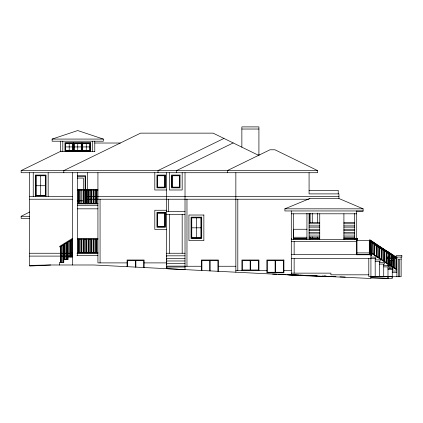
<?xml version="1.0" encoding="UTF-8"?>
<svg xmlns="http://www.w3.org/2000/svg" width="423" height="423" viewBox="0 0 423 423"><rect width="100%" height="100%" fill="white"/><g stroke="black" fill="none" stroke-linecap="round" stroke-linejoin="round"><path stroke-width="0.63" d="M168.671 211.516L168.671 199.228M387.986 276.605L387.986 278.493L392.253 278.493L392.253 269.456M293.472 213.8L293.43 239.392L293.43 238.725L306.939 238.725M370.305 241.089L370.062 241.464L396.986 259.04M72.523 239.159L59.918 247.037L59.543 246.435L72.317 238.45L72.582 239.159M29.679 218.421L21.15 218.421L21.15 216.29L29.679 212.023M227.32 172.721L227.32 170.591L269.974 149.784L274.95 149.784L317.604 170.591L317.604 172.721L21.15 172.721L21.15 170.591L61.182 151.064M223.941 138.427L158.001 170.591L158.001 172.721M233.184 142.937L176.486 170.591L176.486 172.721M356.705 211.172L363.103 211.172L363.103 208.825L338.934 198.514L309.874 198.514L308.393 199.228L87.619 199.228M363.103 210.955L284.896 210.955L284.896 208.825L309.874 198.514M52.129 139.077L77.721 130.548L103.318 139.077L103.318 141.208L52.129 141.208L52.129 139.077L103.318 139.077M29.679 265.411L50.654 264.988M241.861 129.031L258.918 129.031M94.731 143.022L120.322 143.022M65.65 146.924L72.756 146.924M74.178 146.924L81.29 146.924M82.712 146.924L89.819 146.924M60.658 151.318L94.784 151.318M259.31 154.987L257.887 154.987L213.102 133.139L140.584 133.139L63.804 170.591L63.804 172.721M21.15 170.591L317.604 170.591M77.451 175.767L85.668 175.767L85.668 203.828M77.404 176.301L85.134 176.301L85.134 203.828M77.219 178.078L83.357 178.078L83.357 200.825L77.219 200.825M36.082 185.718L45.319 185.718M77.314 189.361L97.93 189.361M166.535 189.985L154.802 189.985L154.802 172.721M77.314 190.075L97.93 190.075M309.076 190.339L338.22 190.339L338.22 193.893M29.679 196.383L72.338 196.383M87.619 196.383L338.934 196.383M29.679 199.228L72.338 199.228M77.314 203.579L97.93 203.579M77.314 203.849L97.93 203.849M77.314 205.271L97.93 205.271M77.314 208.825L97.93 208.825M284.896 208.825L363.103 208.825M166.535 210.252L154.802 210.252L154.802 229.446L166.535 229.446M166.535 211.516L185.02 211.516M291.294 213.8L356.705 213.8M166.535 214.361L185.02 214.361M21.15 216.29L29.679 216.29M309.076 222.509L319.74 222.509M343.91 222.509L354.574 222.509M309.076 223.751L319.74 223.751M343.91 223.751L354.574 223.751M309.076 225.887L319.74 225.887M343.91 225.887L354.574 225.887M309.076 227.13L319.74 227.13M343.91 227.13L354.574 227.13M191.772 227.817L201.015 227.817M306.939 229.261L293.446 229.261L293.446 237.261L306.939 237.261M309.076 229.261L319.74 229.261M343.91 229.261L354.574 229.261M309.076 230.509L319.74 230.509M343.91 230.509L354.574 230.509M309.076 232.639L319.74 232.639M343.91 232.639L354.574 232.639M309.076 233.882L319.74 233.882M343.91 233.882L354.574 233.882M309.076 236.018L319.74 236.018M343.91 236.018L354.574 236.018M309.076 237.261L319.74 237.261M343.91 237.261L354.574 237.261M77.314 238.445L97.93 238.445M309.076 238.725L319.74 238.725M343.91 238.725L354.574 238.725M356.705 238.725L357.419 238.725L357.419 239.392L291.294 239.392M354.574 238.826L357.419 238.826M291.294 238.879L291.659 238.879L291.659 239.392M293.43 238.858L306.939 238.858M309.076 238.858L319.74 238.858M343.91 238.858L357.419 238.858M77.314 239.159L97.93 239.159M369.327 239.926L370.305 239.926L370.305 254.768M356.705 240.639L370.305 240.639L396.874 257.988M291.294 241.528L356.705 241.528M72.317 252.668L72.338 255.566M77.314 252.663L97.93 252.663M77.314 252.933L97.93 252.933M356.705 252.901L369.327 252.901M29.679 253.255L72.338 253.255M76.928 253.255L97.93 253.255M166.535 253.255L185.02 253.255M291.294 254.323L371.637 254.323L371.637 255.746L370.923 255.746M356.705 254.768L371.637 254.768M76.928 255.566L97.93 255.566M166.535 255.82L185.02 255.82M29.679 256.1L72.338 256.1M166.535 256.713L166.889 256.713M72.338 256.988L68.071 256.988L68.071 259.653L63.804 259.653L63.804 262.318L59.543 262.318L59.543 264.988M370.923 257.11L375.899 257.11L375.899 258.527L291.294 258.59M166.535 258.432L185.02 258.432M400.607 259.193L401.141 259.193M166.535 259.331L166.889 259.331M375.19 259.891L380.166 259.891L380.166 261.314L375.19 261.314M391.719 260.616L392.253 260.616M166.535 260.97L185.02 260.97M166.535 261.869L166.889 261.869M379.457 262.678L384.433 262.678L384.433 264.1L379.457 264.1M127.08 262.894L97.93 262.894L97.93 172.721M144.143 262.894L166.535 262.894M166.535 263.55L185.02 263.55M166.535 264.444L166.889 264.444M383.719 265.464L388.7 265.464L388.7 266.887L383.719 266.887M166.535 266.125L185.02 266.125M185.02 266.257L201.369 266.257M218.432 266.257L235.849 266.257M166.535 267.024L185.02 267.024M391.719 267.008L392.253 267.008M387.986 268.245L392.962 268.245L392.962 269.668L387.986 269.668M185.02 172.721L185.02 269.62L166.535 268.679L166.535 172.721M235.849 270.524L266.839 270.524M283.902 270.524L291.294 270.524M392.253 271.032L396.874 271.032M392.253 272.454L396.874 272.454M291.294 273.142L330.913 273.142L330.913 274.818L368.793 274.818M285.964 274.516L281.348 274.305M288.565 274.892L291.294 274.892L291.294 210.955M392.253 276.605L368.793 276.605L368.793 258.59M370.923 276.716L401.141 276.716L401.141 257.062M391.719 277.07L392.253 277.07M335.365 276.705L313.343 276.145L93.906 264.988L51.009 264.988L29.679 266.051L29.679 172.721M339.97 276.848L345.231 277.012M370.886 277.821L387.986 278.36L370.923 277.768M285.9 274.633L281.348 274.464L285.964 274.686M289.152 274.749L298.908 275.103M300.208 275.151L308.018 275.436M311.92 275.574L317.012 275.759M324.182 276.023L326.033 276.087M287.28 274.733L308.378 275.5M310.456 275.574L317.028 275.812M322.183 276.002L326.228 276.145M333.953 276.425L335.915 276.499M272.592 274.072L276.97 274.268M278.223 274.326L282.495 274.516M291.294 274.818L370.923 278.493L370.923 254.323M370.305 240.227L396.874 257.591M370.305 240.507L374.101 242.982M375.724 244.045L377.892 245.462M378.976 246.17L384.401 249.707M385.485 250.416L387.653 251.833M388.737 252.542L396.33 257.496M370.305 241.485L396.652 258.691M370.305 252.177L396.874 269.525M370.305 252.605L396.874 269.948M394.701 268.103L394.966 268.282M396.388 269.208L396.652 269.382L396.388 257.274L396.652 269.805M387.944 263.693L388.214 263.873M389.636 264.798L389.9 264.972M391.323 265.898L391.587 266.078M393.009 267.003L393.279 267.177M379.505 258.183L379.769 258.358M381.192 259.283L381.456 259.463M382.878 260.388L383.148 260.563M384.57 261.488L384.835 261.668M386.257 262.593L386.522 262.768M372.748 253.774L373.017 253.948M374.44 254.873L374.704 255.053M376.126 255.978L376.396 256.153M377.813 257.078L378.083 257.258M371.061 252.668L371.331 252.917L371.061 240.735L371.061 252.743M369.956 240.639L370.093 246.281L369.892 240.639M399.719 276.716L399.719 259.193L398.297 259.193L398.297 276.716M396.874 257.062L396.874 276.716M392.253 258.485L392.253 268.515M390.831 268.293L390.831 260.616L389.409 260.616L389.409 268.293M387.986 258.485L387.986 265.602M387.986 266.887L387.986 278.493M383.719 264.1L383.719 276.716M379.457 261.314L379.457 276.716M375.19 258.527L375.19 276.716M370.157 241.29L370.157 254.768M370.067 241.29L370.067 254.768M369.416 253.017L369.416 254.768M369.358 240.639L369.327 254.768M369.295 240.639L369.295 254.768M356.975 239.392L356.975 254.768M356.705 210.955L356.705 238.826M356.705 239.392L356.705 254.323M354.574 213.308L354.574 239.392M343.91 213.8L343.91 239.392M338.934 198.514L338.934 193.893L309.076 193.893L309.076 172.721M319.74 213.8L319.74 239.392M317.604 213.102L317.604 222.916M317.604 236.996L317.604 238.879M312.274 213.229L312.274 222.429M312.274 236.885L312.274 238.852M310.138 213.361L310.138 222.768M310.138 237.097L310.138 239.037M309.61 213.266L309.61 222.863M309.61 237.081L309.61 239.037M309.43 213.446L309.43 222.688M309.076 213.266L309.076 239.392M306.939 213.308L306.939 239.392M294.144 241.528L294.144 254.323M294.144 258.59L294.144 273.142M258.918 154.844L258.918 126.895L241.861 126.895L241.861 147.167M258.955 270.524L258.955 260.008L241.893 260.008L241.893 270.524M237.805 199.228L237.805 270.524M235.849 172.721L235.849 272.206M218.432 271.317L218.432 260.008L201.369 260.008L201.369 270.45M217.898 271.291L217.898 260.542L210.168 260.542L210.168 270.894M209.634 270.868L209.634 260.542L201.903 260.542L201.903 270.477M196.394 217.861L196.394 237.768M186.971 199.228L186.971 266.257M182.176 172.721L182.176 189.985L169.38 189.985L169.38 172.721M182.176 214.361L182.176 253.255M169.38 214.361L169.38 253.255M166.889 266.865L166.889 268.7M144.143 267.542L144.143 260.008L127.08 260.008L127.08 266.675M143.609 267.542L143.609 260.542L135.873 260.542L135.873 267.119M135.344 267.093L135.344 260.542L127.609 260.542L127.609 266.702M100.061 199.228L100.061 262.894M96.93 190.075L96.93 203.579M96.93 239.159L96.93 252.663M96.666 190.075L96.666 203.579M96.666 239.159L96.666 252.663M95.244 190.075L95.244 203.579M95.244 239.159L95.244 252.663M94.974 190.075L94.974 203.579M94.974 239.159L94.974 252.663M94.784 141.208L94.784 151.667M93.557 190.075L93.557 203.579M93.557 239.159L93.557 252.663M93.287 190.075L93.287 203.579M93.287 239.159L93.287 252.663M92.663 141.208L92.663 151.667M91.865 190.075L91.865 203.579M91.865 239.159L91.865 252.663M91.601 190.075L91.601 203.579M91.601 239.159L91.601 252.663M90.178 190.075L90.178 203.579M90.178 239.159L90.178 252.663M89.909 190.075L89.909 203.579M89.909 239.159L89.909 252.663M88.492 190.075L88.492 203.579M88.492 239.159L88.492 252.663M88.222 190.075L88.222 203.579M88.222 239.159L88.222 252.663M87.619 172.721L87.619 203.828M86.8 190.075L86.8 203.579M86.8 239.159L86.8 252.663M86.535 190.075L86.535 203.579M86.535 239.159L86.535 252.663M86.266 143.371L86.266 150.477M85.113 239.159L85.113 252.663M84.849 190.075L84.849 203.579M84.849 239.159L84.849 252.663M83.426 190.075L83.426 203.579M83.426 239.159L83.426 252.663M83.157 190.075L83.157 203.579M83.157 239.159L83.157 252.663M81.999 142.657L81.999 151.191M81.734 190.075L81.734 203.579M81.734 239.159L81.734 252.663M81.47 239.159L81.47 252.663M80.047 190.075L80.047 203.579M80.047 239.159L80.047 252.663M79.783 190.075L79.783 203.579M79.783 239.159L79.783 252.663M78.361 190.075L78.361 203.579M78.361 239.159L78.361 252.663M78.091 190.075L78.091 203.579M78.091 239.159L78.091 252.663M77.737 143.371L77.737 150.477M77.314 172.721L77.314 255.566M73.47 142.657L73.47 151.191M72.338 172.721L72.338 264.988M71.979 239.497L71.979 256.988M71.714 239.667L71.714 256.988M70.562 240.386L70.562 256.988M70.292 240.555L70.292 256.988M69.203 143.371L69.203 150.477M69.139 241.274L69.139 256.988M68.87 241.443L68.87 256.988M67.717 242.162L67.717 259.653M67.447 242.331L67.447 259.653M66.295 243.051L66.295 259.653M66.025 243.22L66.025 259.653M64.872 243.944L64.872 259.653M64.603 244.108L64.603 259.653M63.45 244.832L63.45 262.318M63.186 244.996L63.186 262.318M62.805 141.208L62.805 151.667M62.028 245.721L62.028 262.318M61.763 245.885L61.763 262.318M60.658 141.208L60.658 151.72M60.605 246.609L60.605 262.318M60.341 246.773L60.341 262.318M48.164 172.721L48.164 196.383M46.033 196.383L46.033 175.053L35.368 175.053L35.368 196.383M40.698 175.767L40.698 195.669M33.237 172.721L33.237 196.383M90.533 142.657L64.936 142.657L64.936 151.191L90.533 151.191L90.533 142.657M72.936 143.191L65.47 143.191L65.47 150.657L72.936 150.657L72.936 143.191M81.465 143.191L74.004 143.191L74.004 150.657L81.465 150.657L81.465 143.191M89.999 143.191L82.533 143.191L82.533 150.657L89.999 150.657L89.999 143.191M72.756 143.371L65.65 143.371L65.65 150.477L72.756 150.477L72.756 143.371M81.29 143.371L74.178 143.371L74.178 150.477L81.29 150.477L81.29 143.371M89.819 143.371L82.712 143.371L82.712 150.477L89.819 150.477L89.819 143.371M165.467 175.053L156.938 175.053L156.938 187.849L165.467 187.849L165.467 175.053M180.039 175.053L171.511 175.053L171.511 187.849L180.039 187.849L180.039 175.053M45.499 175.587L35.902 175.587L35.902 195.849L45.499 195.849L45.499 175.587M164.933 175.587L157.472 175.587L157.472 187.32L164.933 187.32L164.933 175.587M179.511 175.587L172.045 175.587L172.045 187.32L179.511 187.32L179.511 175.587M45.319 175.767L36.082 175.767L36.082 195.669L45.319 195.669L45.319 175.767M164.759 175.767L157.647 175.767L157.647 187.14L164.759 187.14L164.759 175.767M179.331 175.767L172.219 175.767L172.219 187.14L179.331 187.14L179.331 175.767M165.467 212.383L156.938 212.383L156.938 227.273L165.467 227.273L165.467 212.383M164.933 212.917L157.472 212.917L157.472 226.739L164.933 226.739L164.933 212.917M164.759 213.097L157.647 213.097L157.647 226.559L164.759 226.559L164.759 213.097M203.86 215.021L188.928 215.021L188.928 240.613L203.86 240.613L203.86 215.021M201.723 217.152L191.059 217.152L191.059 238.482L201.723 238.482L201.723 217.152M201.189 217.686L191.593 217.686L191.593 237.948L201.189 237.948L201.189 217.686M201.015 217.861L191.772 217.861L191.772 237.768L201.015 237.768L201.015 217.861M401.85 255.64L396.161 255.64L396.161 257.062L401.85 257.062L401.85 255.64M392.962 257.062L387.278 257.062L387.278 258.485L392.962 258.485L392.962 257.062M283.902 260.008L266.839 260.008L266.839 272.809L283.902 272.809L283.902 260.008M250.157 260.542L242.427 260.542L242.427 269.99L250.157 269.99L250.157 260.542M258.421 260.542L250.691 260.542L250.691 269.99L258.421 269.99L258.421 260.542M275.103 260.542L267.373 260.542L267.373 272.275L275.103 272.275L275.103 260.542M283.368 260.542L275.637 260.542L275.637 272.275L283.368 272.275L283.368 260.542M373.017 242.014L372.748 241.84L373.017 254.043L373.017 242.014M374.704 243.114L374.44 242.939L374.704 255.169L374.704 243.114M376.396 244.219L376.126 244.045L376.396 256.296L376.396 244.219M378.083 245.319L377.813 245.144L378.083 257.422L378.083 245.319M379.769 246.424L379.505 246.249L379.769 258.548L379.769 246.424M381.456 247.524L381.192 247.349L381.456 259.674L381.456 247.524M383.148 248.629L382.878 248.454L383.148 260.801L383.148 248.629M384.835 249.729L384.57 249.554L384.835 261.922L384.835 249.729M386.522 250.834L386.257 250.659L386.522 263.048L386.522 250.834M388.214 251.934L387.944 251.759L388.214 264.174L388.214 251.934M389.9 253.039L389.636 252.864L389.9 265.3L389.9 253.039M391.587 254.138L391.323 253.964L391.587 266.427L391.587 254.138M393.279 255.243L393.009 255.069L393.279 267.553L393.279 255.243M394.966 256.343L394.701 256.169L394.966 268.679L394.966 256.343"/></g></svg>
